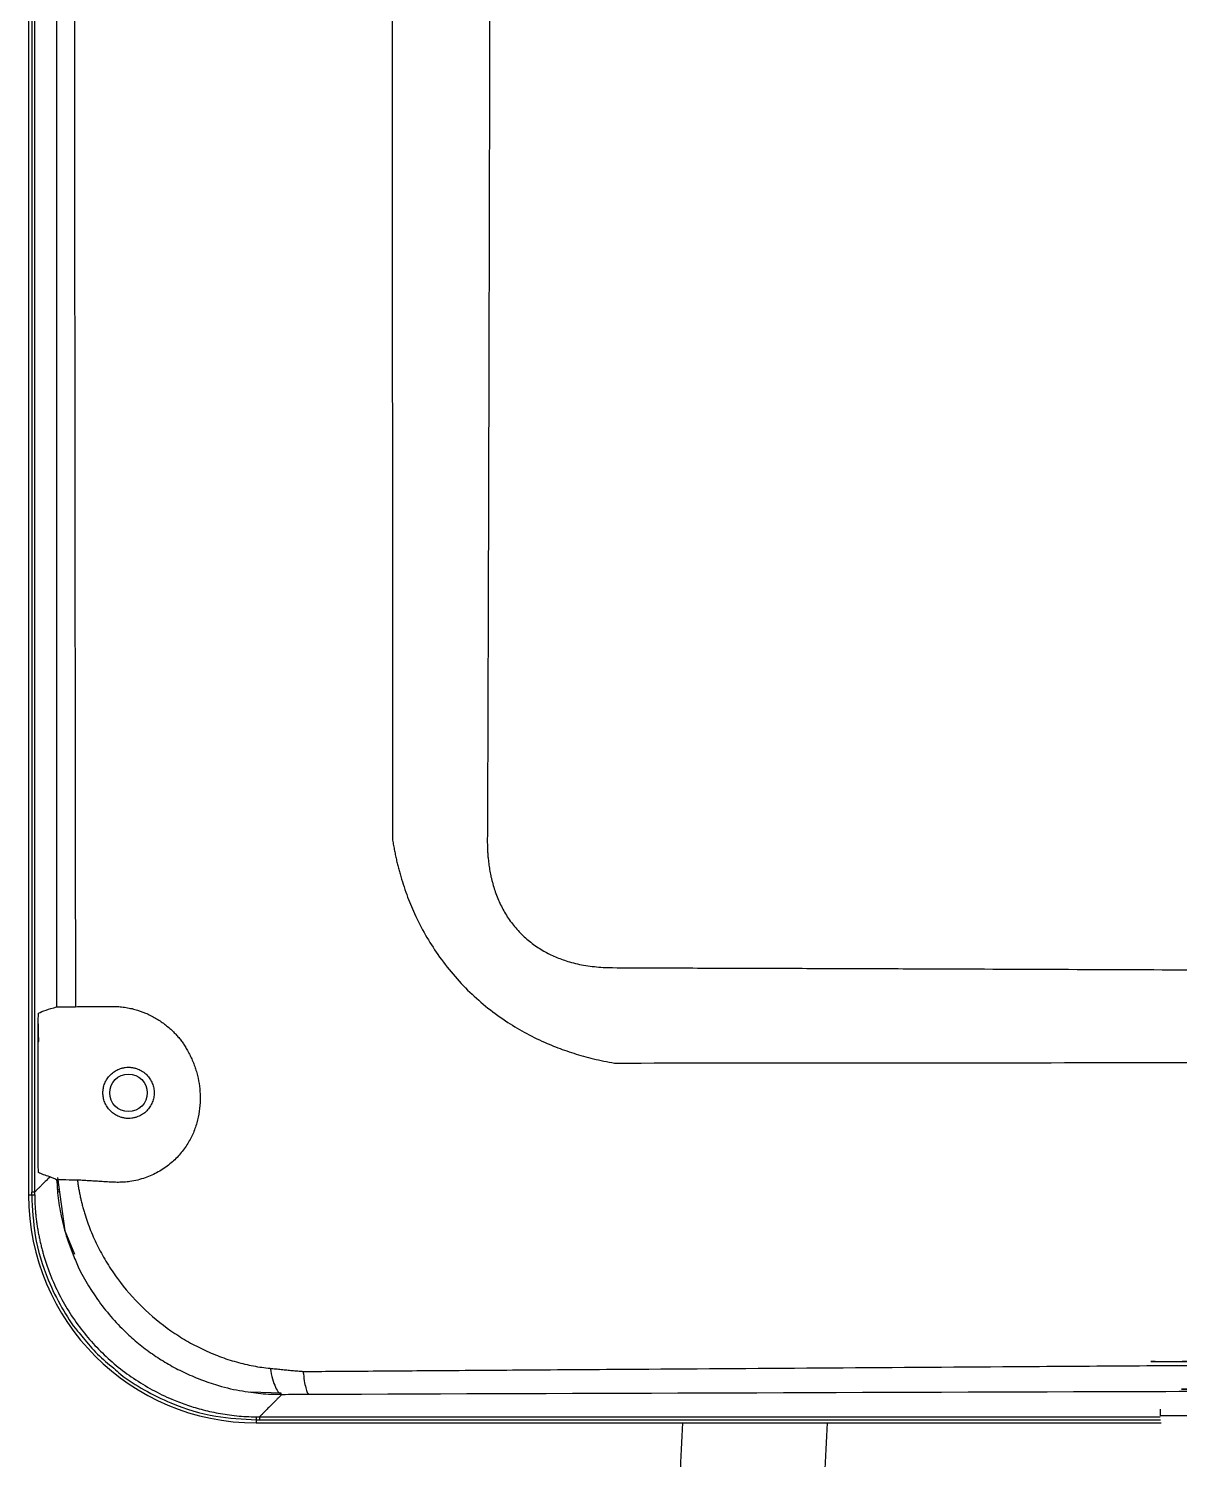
# Model space of a CAD drawing. Extents: x -4358 to 1981, y -50 to 2478.
# Drawn here: x -4096.6 to -3995.5, y 1494.4 to 1620.1 of the extents above; entities that cross this region are included whole.
import ezdxf

# ---------------------------------------------------------------- set-up
doc = ezdxf.new("R2010")
doc.units = 0
doc.header["$LTSCALE"] = 20
doc.header["$MEASUREMENT"] = 0
doc.layers.get('0').update_dxf_attribs({"linetype": 'CONTINUOUS'})
doc.layers.add('4', color=4, linetype='CONTINUOUS')

msp = doc.modelspace()

# ---------------------------------------------------------------- linework, layer by layer
for p, q in [((-4096.6, 1877.62), (-4096.6, 1517.62)), ((-4096.33, 1877.35), (-4096.33, 1517.89)), ((-4096.08, 1877.35), (-4096.08, 1517.89)), ((-4095.77, 1522.12), (-4095.77, 1531.12)), ((-4077.07, 1500.36), (-4074.42, 1500.26)), ((-3997.2, 1498.82), (-3997.2, 1498.23)), ((-4076.6, 1497.62), (-3997.11, 1497.62)), ((-4076.33, 1498.15), (-3997.2, 1498.15)), ((-4076.33, 1497.89), (-3997.17, 1497.89)), ((-3946, 1498.23), (-3997.2, 1498.23))]:
    msp.add_line(p, q)
at = {"flags": 128}
for points in [[(-4095.77, 1532.67), (-4095.76, 1531.88), (-4095.74, 1531.12)], [(-4094.07, 1519.17), (-4093.41, 1514.5), (-4092.56, 1512.45)]]:
    msp.add_lwpolyline(points, dxfattribs=at)
msp.add_circle((-4087.83, 1526.62), 1.65)
for centre, radius, start, end in [((-4076.6, 1517.62), 20, 180, 270), ((-4091.92, 1522.12), 4.5, 240.8201, 242.981)]:
    msp.add_arc(centre, radius, start, end)
for points, knots in [([(-4094.15, 1872.07), (-4094.15, 1815.76), (-4094.15, 1759.44), (-4094.15, 1646.8), (-4094.15, 1590.48), (-4094.15, 1534.17)], [0, 0, 0, 0, 0.5, 0.5, 1, 1, 1, 1]), ([(-4092.48, 1872.05), (-4092.49, 1861.27), (-4092.52, 1839.48), (-4092.55, 1806.43), (-4092.58, 1772.67), (-4092.59, 1738.2), (-4092.6, 1695.61), (-4092.59, 1645.72), (-4092.56, 1589.36), (-4092.51, 1552.38), (-4092.49, 1534.19)], [0, 0, 0, 0, 0.095708, 0.193532, 0.293459, 0.395477, 0.499572, 0.671651, 0.83848, 1, 1, 1, 1]), ([(-4064.64, 1846.3), (-4064.66, 1796.75), (-4064.66, 1747.18), (-4064.66, 1648.06), (-4064.66, 1598.49), (-4064.64, 1548.94)], [0, 0, 0, 0, 0.5, 0.5, 1, 1, 1, 1]), ([(-4056.31, 1846.45), (-4056.3, 1844.3), (-4056.28, 1840.09), (-4056.26, 1833.89), (-4056.24, 1826.64), (-4056.21, 1818.47), (-4056.18, 1806.07), (-4056.15, 1793.78), (-4056.12, 1781.38), (-4056.1, 1772.08), (-4056.09, 1762.78), (-4056.07, 1753.48), (-4056.06, 1744.17), (-4056.05, 1734.86), (-4056.05, 1725.55), (-4056.04, 1717.78), (-4056.04, 1711.57), (-4056.04, 1706.92), (-4056.04, 1702.28), (-4056.04, 1697.62), (-4056.04, 1692.96), (-4056.04, 1688.32), (-4056.04, 1683.67), (-4056.04, 1677.46), (-4056.05, 1669.69), (-4056.05, 1660.38), (-4056.06, 1651.07), (-4056.07, 1641.76), (-4056.09, 1632.46), (-4056.1, 1623.16), (-4056.12, 1613.86), (-4056.15, 1601.46), (-4056.18, 1589.17), (-4056.21, 1576.77), (-4056.24, 1567.57), (-4056.27, 1558.18), (-4056.29, 1551.98), (-4056.31, 1548.79)], [0, 0, 0, 0, 0.021661, 0.042477, 0.062447, 0.094741, 0.124905, 0.187376, 0.218618, 0.249864, 0.281114, 0.31237, 0.343632, 0.374899, 0.40617, 0.437445, 0.453241, 0.468722, 0.48436, 0.499999, 0.515638, 0.531277, 0.546758, 0.562554, 0.593829, 0.6251, 0.656367, 0.687629, 0.718885, 0.750135, 0.781382, 0.812623, 0.875095, 0.905258, 0.937552, 0.967825, 1, 1, 1, 1]), ([(-4064.64, 1548.94), (-4064.62, 1548.79), (-4064.57, 1548.48), (-4064.48, 1548.01), (-4064.39, 1547.56), (-4064.3, 1547.12), (-4064.2, 1546.69), (-4064.09, 1546.27), (-4063.85, 1545.38), (-4063.42, 1544.06), (-4062.68, 1542.26), (-4061.78, 1540.5), (-4060.65, 1538.71), (-4059.35, 1537.02), (-4057.88, 1535.45), (-4056.26, 1534.04), (-4054.58, 1532.83), (-4052.84, 1531.79), (-4051.42, 1531.11), (-4050.3, 1530.65), (-4049.52, 1530.36), (-4048.71, 1530.09), (-4047.86, 1529.83), (-4046.98, 1529.61), (-4046.07, 1529.4), (-4045.45, 1529.29), (-4045.13, 1529.24)], [0, 0, 0, 0, 0.016168, 0.032044, 0.047624, 0.062908, 0.077893, 0.092578, 0.106959, 0.171505, 0.232441, 0.303521, 0.37161, 0.445157, 0.517434, 0.588306, 0.660575, 0.725077, 0.792405, 0.81926, 0.847075, 0.875831, 0.905518, 0.936119, 0.967616, 1, 1, 1, 1]), ([(-4056.31, 1548.79), (-4056.31, 1548.65), (-4056.3, 1548.38), (-4056.29, 1547.97), (-4056.27, 1547.57), (-4056.23, 1547.17), (-4056.18, 1546.72), (-4056.11, 1546.23), (-4056.02, 1545.77), (-4055.94, 1545.4), (-4055.84, 1545.03), (-4055.65, 1544.35), (-4055.29, 1543.42), (-4054.73, 1542.33), (-4054.03, 1541.33), (-4053.2, 1540.42), (-4052.26, 1539.64), (-4051.26, 1539), (-4050.2, 1538.5), (-4049.24, 1538.16), (-4048.39, 1537.94), (-4047.66, 1537.8), (-4046.9, 1537.7), (-4046.12, 1537.63), (-4045.59, 1537.62), (-4045.32, 1537.62)], [0, 0, 0, 0, 0.023179, 0.046126, 0.068856, 0.091385, 0.113731, 0.145316, 0.176479, 0.19263, 0.208938, 0.24198, 0.310945, 0.378391, 0.448139, 0.517514, 0.585333, 0.654359, 0.718147, 0.784071, 0.825132, 0.867134, 0.910204, 0.954457, 1, 1, 1, 1]), ([(-4045.32, 1537.62), (-4043.11, 1537.61), (-4038.67, 1537.59), (-4031.99, 1537.57), (-4025.27, 1537.55), (-4016.86, 1537.52), (-4006.68, 1537.48), (-3992.21, 1537.42), (-3974.83, 1537.36), (-3956.14, 1537.29), (-3938.51, 1537.22), (-3993.46, 1537.15), (-3979.32, 1537.08), (-3970.68, 1537.02), (-3966.29, 1537)], [0, 0, 0, 0, 0.04459, 0.089379, 0.134462, 0.179929, 0.258905, 0.339325, 0.471333, 0.608824, 0.715458, 0.826175, 0.911718, 1, 1, 1, 1]), ([(-4094.15, 1534.17), (-4094.15, 1534.17), (-4094.14, 1534.17), (-4094.12, 1534.17), (-4094.08, 1534.17), (-4094.04, 1534.17), (-4093.99, 1534.17), (-4093.93, 1534.17), (-4093.87, 1534.18), (-4093.8, 1534.18), (-4093.72, 1534.18), (-4093.65, 1534.18), (-4093.57, 1534.18), (-4093.48, 1534.18), (-4093.4, 1534.18), (-4093.31, 1534.18), (-4093.22, 1534.18), (-4093.14, 1534.19), (-4093.05, 1534.19), (-4092.96, 1534.19), (-4092.88, 1534.19), (-4092.8, 1534.19), (-4092.72, 1534.19), (-4092.64, 1534.19), (-4092.57, 1534.19), (-4092.52, 1534.19), (-4092.49, 1534.19)], [0, 0, 0, 0, 0.058471, 0.115757, 0.171793, 0.226521, 0.279887, 0.331844, 0.382351, 0.43137, 0.47887, 0.524825, 0.569213, 0.612016, 0.65322, 0.692815, 0.730796, 0.767157, 0.801897, 0.835018, 0.866522, 0.896414, 0.924701, 0.951388, 0.976485, 1, 1, 1, 1]), ([(-4092.49, 1534.19), (-4091.97, 1534.2), (-4090.92, 1534.21), (-4089.87, 1534.22), (-4089.35, 1534.22)], [0, 0, 0, 0, 0.502255, 1, 1, 1, 1]), ([(-4089.35, 1534.22), (-4089.26, 1534.22), (-4089.08, 1534.22), (-4088.82, 1534.21), (-4088.56, 1534.19), (-4088.3, 1534.16), (-4088.04, 1534.12), (-4087.78, 1534.07), (-4087.52, 1534.02), (-4087.04, 1533.89), (-4086.34, 1533.66), (-4085.47, 1533.22), (-4084.67, 1532.69), (-4084.08, 1532.18), (-4083.67, 1531.77), (-4083.42, 1531.48), (-4083.18, 1531.17), (-4082.95, 1530.86), (-4082.82, 1530.64), (-4082.75, 1530.53)], [0, 0, 0, 0, 0.036922, 0.073648, 0.110197, 0.146586, 0.182834, 0.21896, 0.254981, 0.290917, 0.423122, 0.55144, 0.671583, 0.786404, 0.830956, 0.874473, 0.91707, 0.958869, 1, 1, 1, 1]), ([(-4095.77, 1532.54), (-4095.76, 1532.66), (-4095.76, 1532.92), (-4095.75, 1533.22), (-4095.74, 1533.53), (-4095.74, 1533.59), (-4095.73, 1533.62)], [0, 0, 0, 0, 0.190145, 0.399701, 0.609445, 1, 1, 1, 1]), ([(-4095.77, 1531.12), (-4095.77, 1531.44), (-4095.77, 1531.92), (-4095.77, 1532.38), (-4095.77, 1532.52), (-4095.77, 1532.54)], [0, 0, 0, 0, 0.629994, 0.966249, 1, 1, 1, 1]), ([(-4082.75, 1530.53), (-4082.71, 1530.46), (-4082.63, 1530.33), (-4082.52, 1530.12), (-4082.42, 1529.92), (-4082.32, 1529.7), (-4082.22, 1529.49), (-4082.13, 1529.27), (-4082.05, 1529.06), (-4081.97, 1528.83), (-4081.9, 1528.61), (-4081.83, 1528.38), (-4081.77, 1528.15), (-4081.67, 1527.69), (-4081.55, 1526.98), (-4081.51, 1525.99), (-4081.59, 1524.98), (-4081.81, 1523.95), (-4082.17, 1522.96), (-4082.69, 1522), (-4083.36, 1521.12), (-4084.21, 1520.31), (-4085.21, 1519.63), (-4086.18, 1519.2), (-4087.02, 1518.95), (-4087.64, 1518.83), (-4088.21, 1518.77), (-4088.71, 1518.75), (-4089.05, 1518.76), (-4089.22, 1518.77)], [0, 0, 0, 0, 0.013434, 0.026639, 0.039632, 0.052432, 0.065061, 0.077539, 0.089888, 0.102133, 0.114295, 0.126401, 0.138475, 0.150541, 0.19834, 0.246893, 0.300545, 0.356919, 0.418216, 0.48263, 0.553639, 0.627161, 0.711256, 0.797104, 0.845321, 0.893964, 0.929211, 0.964532, 1, 1, 1, 1]), ([(-4087.83, 1524.37), (-4087.87, 1524.37), (-4087.97, 1524.37), (-4088.11, 1524.39), (-4088.25, 1524.41), (-4088.39, 1524.44), (-4088.52, 1524.48), (-4088.75, 1524.56), (-4089.07, 1524.73), (-4089.43, 1525.02), (-4089.72, 1525.38), (-4089.93, 1525.78), (-4090.05, 1526.2), (-4090.09, 1526.62), (-4090.05, 1527.04), (-4089.93, 1527.46), (-4089.72, 1527.86), (-4089.43, 1528.22), (-4089.07, 1528.51), (-4088.71, 1528.7), (-4088.39, 1528.8), (-4088.11, 1528.86), (-4087.92, 1528.87), (-4087.83, 1528.87)], [0, 0, 0, 0, 0.020165, 0.0401667, 0.0600842, 0.0799973, 0.099986, 0.1201294, 0.1850729, 0.2500923, 0.3150359, 0.3800554, 0.4400045, 0.5000288, 0.5599779, 0.6200022, 0.6849457, 0.7499652, 0.8149087, 0.8799282, 0.9200087, 0.9598192, 1, 1, 1, 1]), ([(-4087.83, 1528.87), (-4087.78, 1528.87), (-4087.68, 1528.87), (-4087.54, 1528.85), (-4087.4, 1528.83), (-4087.27, 1528.8), (-4087.13, 1528.76), (-4086.9, 1528.68), (-4086.58, 1528.51), (-4086.22, 1528.22), (-4085.93, 1527.86), (-4085.73, 1527.46), (-4085.6, 1527.04), (-4085.56, 1526.62), (-4085.6, 1526.2), (-4085.73, 1525.78), (-4085.93, 1525.38), (-4086.22, 1525.02), (-4086.58, 1524.73), (-4086.94, 1524.54), (-4087.26, 1524.44), (-4087.54, 1524.38), (-4087.73, 1524.37), (-4087.83, 1524.37)], [0, 0, 0, 0, 0.020165, 0.040167, 0.060084, 0.079997, 0.099986, 0.120129, 0.185073, 0.250092, 0.315036, 0.380055, 0.440004, 0.500029, 0.559978, 0.620002, 0.684946, 0.749965, 0.814909, 0.879928, 0.920009, 0.959819, 1, 1, 1, 1]), ([(-4045.13, 1529.24), (-4032.74, 1529.25), (-4020.34, 1529.26), (-3995.53, 1529.28), (-3983.13, 1529.28), (-3958.31, 1529.31), (-3945.9, 1529.32), (-3991.08, 1529.36), (-3978.67, 1529.38), (-3966.26, 1529.4)], [0, 0, 0, 0, 0.25, 0.25, 0.5, 0.5, 0.75, 0.75, 1, 1, 1, 1]), ([(-4095.77, 1520.7), (-4095.77, 1520.71), (-4095.77, 1520.86), (-4095.77, 1521.32), (-4095.77, 1521.8), (-4095.77, 1522.12)], [0, 0, 0, 0, 0.034288, 0.370629, 1, 1, 1, 1]), ([(-4095.73, 1519.62), (-4095.74, 1519.65), (-4095.74, 1519.71), (-4095.75, 1520.02), (-4095.76, 1520.32), (-4095.76, 1520.58), (-4095.77, 1520.7)], [0, 0, 0, 0, 0.390795, 0.600207, 0.810361, 1, 1, 1, 1]), ([(-4094.73, 1519.24), (-4094.78, 1519.19), (-4094.87, 1519.09), (-4095.01, 1518.96), (-4095.14, 1518.83), (-4095.26, 1518.7), (-4095.38, 1518.59), (-4095.49, 1518.48), (-4095.59, 1518.37), (-4095.69, 1518.28), (-4095.78, 1518.19), (-4095.87, 1518.1), (-4095.94, 1518.03), (-4096.01, 1517.96), (-4096.06, 1517.92), (-4096.08, 1517.89)], [0, 0, 0, 0, 0.076887, 0.153779, 0.230678, 0.307583, 0.384494, 0.461411, 0.538334, 0.615263, 0.692198, 0.769139, 0.846087, 0.92304, 1, 1, 1, 1]), ([(-4094.14, 1518.99), (-4094.19, 1519.01), (-4094.3, 1519.05), (-4094.45, 1519.12), (-4094.59, 1519.18), (-4094.68, 1519.22), (-4094.73, 1519.24)], [0, 0, 0, 0, 0.251267, 0.501689, 0.751266, 1, 1, 1, 1]), ([(-4094.14, 1518.99), (-4094.1, 1518.38), (-4094.01, 1517.14), (-4093.65, 1515.24), (-4093.2, 1513.65), (-4092.81, 1512.7), (-4092.68, 1512.4)], [0, 0, 0, 0, 0.272107, 0.546182, 0.853824, 1, 1, 1, 1]), ([(-4092.32, 1518.96), (-4092.81, 1518.96), (-4093.68, 1518.96), (-4093.88, 1518.98), (-4093.97, 1518.98)], [0, 0, 0, 0, 0.573265, 1, 1, 1, 1]), ([(-4092.32, 1518.96), (-4092.3, 1518.83), (-4092.27, 1518.59), (-4092.21, 1518.23), (-4092.14, 1517.86), (-4092.07, 1517.49), (-4091.98, 1517.12), (-4091.89, 1516.74), (-4091.79, 1516.37), (-4091.57, 1515.62), (-4091.17, 1514.5), (-4090.51, 1513.05), (-4089.72, 1511.64), (-4088.5, 1509.83), (-4086.69, 1507.75), (-4084.58, 1506), (-4082.74, 1504.82), (-4081.31, 1504.07), (-4079.85, 1503.44), (-4078.6, 1503.04), (-4077.6, 1502.78), (-4076.86, 1502.62), (-4076.12, 1502.5), (-4075.63, 1502.44), (-4075.39, 1502.42)], [0, 0, 0, 0, 0.014398, 0.028932, 0.04361, 0.058437, 0.073419, 0.088562, 0.103872, 0.119355, 0.180898, 0.244185, 0.307861, 0.372306, 0.501573, 0.630567, 0.694761, 0.757836, 0.820572, 0.881501, 0.911987, 0.941864, 0.971184, 1, 1, 1, 1]), ([(-4089.22, 1518.77), (-4089.43, 1518.78), (-4089.83, 1518.8), (-4090.41, 1518.84), (-4090.94, 1518.87), (-4091.44, 1518.9), (-4091.89, 1518.93), (-4092.18, 1518.95), (-4092.32, 1518.96)], [0, 0, 0, 0, 0.196122, 0.380414, 0.552913, 0.713653, 0.862671, 1, 1, 1, 1]), ([(-4096.08, 1517.89), (-4096.15, 1517.89), (-4096.21, 1517.89), (-4096.31, 1517.89), (-4096.33, 1517.89), (-4096.33, 1517.89)], [0, 0, 0, 0, 0.5, 0.5, 1, 1, 1, 1]), ([(-4096.07, 1517.62), (-4096.14, 1517.62), (-4096.21, 1517.62), (-4096.3, 1517.62), (-4096.33, 1517.62), (-4096.33, 1517.62)], [0, 0, 0, 0, 0.5, 0.5, 1, 1, 1, 1]), ([(-4096.33, 1517.62), (-4096.27, 1516.44), (-4096.14, 1513.9), (-4095.13, 1510.56), (-4093.76, 1507.79), (-4092.69, 1506.09), (-4091.97, 1505.29), (-4091.81, 1505.1)], [0, 0, 0, 0, 0.26022, 0.560478, 0.761601, 0.944664, 1, 1, 1, 1]), ([(-4096.07, 1517.62), (-4096.07, 1517.46), (-4096.06, 1517.16), (-4096.04, 1516.7), (-4096.01, 1516.25), (-4095.97, 1515.81), (-4095.92, 1515.38), (-4095.86, 1514.95), (-4095.79, 1514.53), (-4095.71, 1514.11), (-4095.63, 1513.71), (-4095.54, 1513.32), (-4095.44, 1512.93), (-4095.34, 1512.56), (-4095.24, 1512.19), (-4095.12, 1511.84), (-4095.01, 1511.49), (-4094.89, 1511.15), (-4094.77, 1510.83), (-4094.65, 1510.52), (-4094.32, 1509.72), (-4093.71, 1508.46), (-4092.72, 1506.82), (-4091.58, 1505.3), (-4090.31, 1503.91), (-4088.92, 1502.64), (-4087.4, 1501.51), (-4085.76, 1500.51), (-4084.41, 1499.86), (-4083.42, 1499.46), (-4082.79, 1499.23), (-4082.13, 1499.01), (-4081.44, 1498.81), (-4080.7, 1498.63), (-4079.94, 1498.47), (-4079.14, 1498.34), (-4078.32, 1498.24), (-4077.47, 1498.17), (-4076.9, 1498.16), (-4076.61, 1498.15)], [0, 0, 0, 0, 0.015133, 0.030099, 0.044888, 0.059488, 0.073891, 0.088086, 0.102065, 0.115819, 0.129339, 0.142618, 0.155646, 0.168417, 0.180924, 0.193159, 0.205117, 0.216791, 0.228176, 0.239267, 0.250058, 0.313327, 0.376289, 0.438618, 0.500006, 0.561392, 0.62372, 0.686682, 0.749954, 0.770717, 0.792544, 0.815397, 0.839235, 0.864011, 0.889673, 0.916165, 0.943428, 0.971396, 1, 1, 1, 1]), ([(-4093.89, 1517.89), (-4093.95, 1517.92), (-4094.02, 1517.95), (-4094.05, 1518), (-4094.05, 1518)], [0, 0, 0, 0, 0.989804, 1, 1, 1, 1]), ([(-4092.68, 1512.4), (-4092.6, 1512.18), (-4092.06, 1510.8), (-4090.64, 1508.41), (-4088.66, 1506.09), (-4086.96, 1504.58), (-4085.75, 1503.67), (-4084.48, 1502.85), (-4083.13, 1502.13), (-4081.7, 1501.49), (-4080.01, 1500.91), (-4078.46, 1500.5), (-4077.41, 1500.37), (-4077.07, 1500.33)], [0, 0, 0, 0, 0.032956, 0.216022, 0.399681, 0.472242, 0.546282, 0.61887, 0.691572, 0.767926, 0.845266, 0.951043, 1, 1, 1, 1]), ([(-4091.81, 1505.1), (-4091.4, 1504.61), (-4090.6, 1503.62), (-4089.61, 1502.82), (-4089.12, 1502.42)], [0, 0, 0, 0, 0.5001916, 1, 1, 1, 1]), ([(-4089.12, 1502.42), (-4088.92, 1502.24), (-4088.11, 1501.51), (-4086.43, 1500.47), (-4083.68, 1499.1), (-4080.36, 1498.09), (-4077.79, 1497.95), (-4076.6, 1497.89)], [0, 0, 0, 0, 0.057504, 0.241574, 0.434343, 0.736851, 1, 1, 1, 1]), ([(-4075.39, 1502.42), (-4075.23, 1502.4), (-4074.9, 1502.37), (-4074.41, 1502.32), (-4073.92, 1502.27), (-4073.44, 1502.23), (-4072.97, 1502.18), (-4072.65, 1502.16), (-4072.5, 1502.14)], [0, 0, 0, 0, 0.171419, 0.340925, 0.508527, 0.674233, 0.838054, 1, 1, 1, 1]), ([(-4075.39, 1502.42), (-4075.32, 1502.09), (-4075.18, 1501.43), (-4074.92, 1500.74), (-4074.72, 1500.35), (-4074.6, 1500.28), (-4074.58, 1500.27)], [0, 0, 0, 0, 0.308185, 0.622637, 0.93709, 1, 1, 1, 1]), ([(-4072.5, 1502.14), (-4070.73, 1502.15), (-4066.68, 1502.18), (-4059.85, 1502.23), (-4051.49, 1502.29), (-4039.73, 1502.37), (-4024.99, 1502.47), (-4010.2, 1502.57), (-3997.73, 1502.66), (-3987.61, 1502.72), (-3977.38, 1502.78), (-3967.03, 1502.84), (-3956.53, 1502.89), (-3945.84, 1502.94), (-4004.95, 1502.99), (-3997.62, 1503.02), (-3993.92, 1503.04)], [0, 0, 0, 0, 0.0358, 0.081908, 0.138213, 0.204701, 0.319819, 0.43597, 0.503552, 0.571602, 0.640315, 0.709876, 0.780461, 0.852237, 0.925366, 1, 1, 1, 1]), ([(-4072.5, 1502.14), (-4072.46, 1501.84), (-4072.42, 1501.57), (-4072.35, 1501.08), (-4072.3, 1500.87), (-4072.22, 1500.53), (-4072.17, 1500.39), (-4072.08, 1500.21), (-4072.03, 1500.16), (-4071.99, 1500.14)], [0, 0, 0, 0, 0.25, 0.25, 0.5, 0.5, 0.75, 0.75, 1, 1, 1, 1]), ([(-4077.07, 1500.33), (-4076.79, 1500.28), (-4075.89, 1500.15), (-4074.98, 1500.14), (-4074.35, 1500.13)], [0, 0, 0, 0, 0.317137, 1, 1, 1, 1]), ([(-4074.35, 1500.13), (-4074.41, 1500.07), (-4074.53, 1499.95), (-4074.71, 1499.78), (-4074.87, 1499.61), (-4075.03, 1499.45), (-4075.18, 1499.3), (-4075.32, 1499.16), (-4075.45, 1499.03), (-4075.58, 1498.9), (-4075.7, 1498.78), (-4075.81, 1498.66), (-4075.92, 1498.56), (-4076.01, 1498.46), (-4076.1, 1498.37), (-4076.19, 1498.29), (-4076.26, 1498.21), (-4076.31, 1498.17), (-4076.33, 1498.15)], [0, 0, 0, 0, 0.06252, 0.125037, 0.187551, 0.250062, 0.31257, 0.375075, 0.437578, 0.500078, 0.562575, 0.62507, 0.687564, 0.750055, 0.812544, 0.875031, 0.937516, 1, 1, 1, 1]), ([(-4071.99, 1500.14), (-4047.3, 1500.23), (-4022.59, 1500.31), (-3985.48, 1500.43), (-3973.11, 1500.47), (-3948.35, 1500.53), (-4005.97, 1500.57), (-3993.58, 1500.6)], [0, 0, 0, 0, 0.5, 0.5, 0.75, 0.75, 1, 1, 1, 1]), ([(-4076.61, 1498.15), (-4076.6, 1498.08), (-4076.6, 1498.01), (-4076.6, 1497.92), (-4076.6, 1497.89), (-4076.6, 1497.89)], [0, 0, 0, 0, 0.5, 0.5, 1, 1, 1, 1]), ([(-4076.33, 1498.15), (-4076.33, 1498.07), (-4076.33, 1498.01), (-4076.33, 1497.92), (-4076.33, 1497.89), (-4076.33, 1497.89)], [0, 0, 0, 0, 0.5, 0.5, 1, 1, 1, 1])]:
    msp.add_open_spline(points, degree=3, knots=knots)
for points, degree in [([(-4095.73, 1533.62), (-4095.37, 1533.8), (-4094.84, 1533.99), (-4094.15, 1534.17)], 3), ([(-4095.77, 1531.12), (-4095.71, 1531.12)], 1), ([(-4094.73, 1519.24), (-4095.14, 1519.36), (-4095.48, 1519.49), (-4095.73, 1519.62)], 3), ([(-4093.97, 1518.98), (-4094.14, 1518.99)], 1), ([(-4096.33, 1517.62), (-4096.51, 1517.62), (-4096.6, 1517.62), (-4096.6, 1517.62)], 3), ([(-4096.33, 1517.62), (-4096.33, 1517.71), (-4096.33, 1517.8), (-4096.33, 1517.89)], 3), ([(-4096.08, 1517.89), (-4096.08, 1517.8), (-4096.08, 1517.71), (-4096.07, 1517.62)], 3), ([(-4074.58, 1500.27), (-4074.35, 1500.13)], 1), ([(-4074.35, 1500.13), (-4073.57, 1500.13), (-4072.78, 1500.14), (-4071.99, 1500.14)], 3), ([(-4076.61, 1498.15), (-4076.51, 1498.15), (-4076.42, 1498.15), (-4076.33, 1498.15)], 3), ([(-4076.6, 1497.89), (-4076.51, 1497.89), (-4076.42, 1497.89), (-4076.33, 1497.89)], 3), ([(-4076.6, 1497.89), (-4076.6, 1497.62)], 1)]:
    msp.add_open_spline(points, degree=degree)
at = {"layer": '4'}
for points in [[(-4038.29, 1460.12), (-4039.09, 1472.7), (-4039.9, 1485.29), (-4039.13, 1497.62)], [(-4025.59, 1460.12), (-4026.39, 1472.7), (-4027.2, 1485.29), (-4026.43, 1497.62)]]:
    msp.add_open_spline(points, degree=3, dxfattribs=at)

doc.saveas('drawing.dxf')
